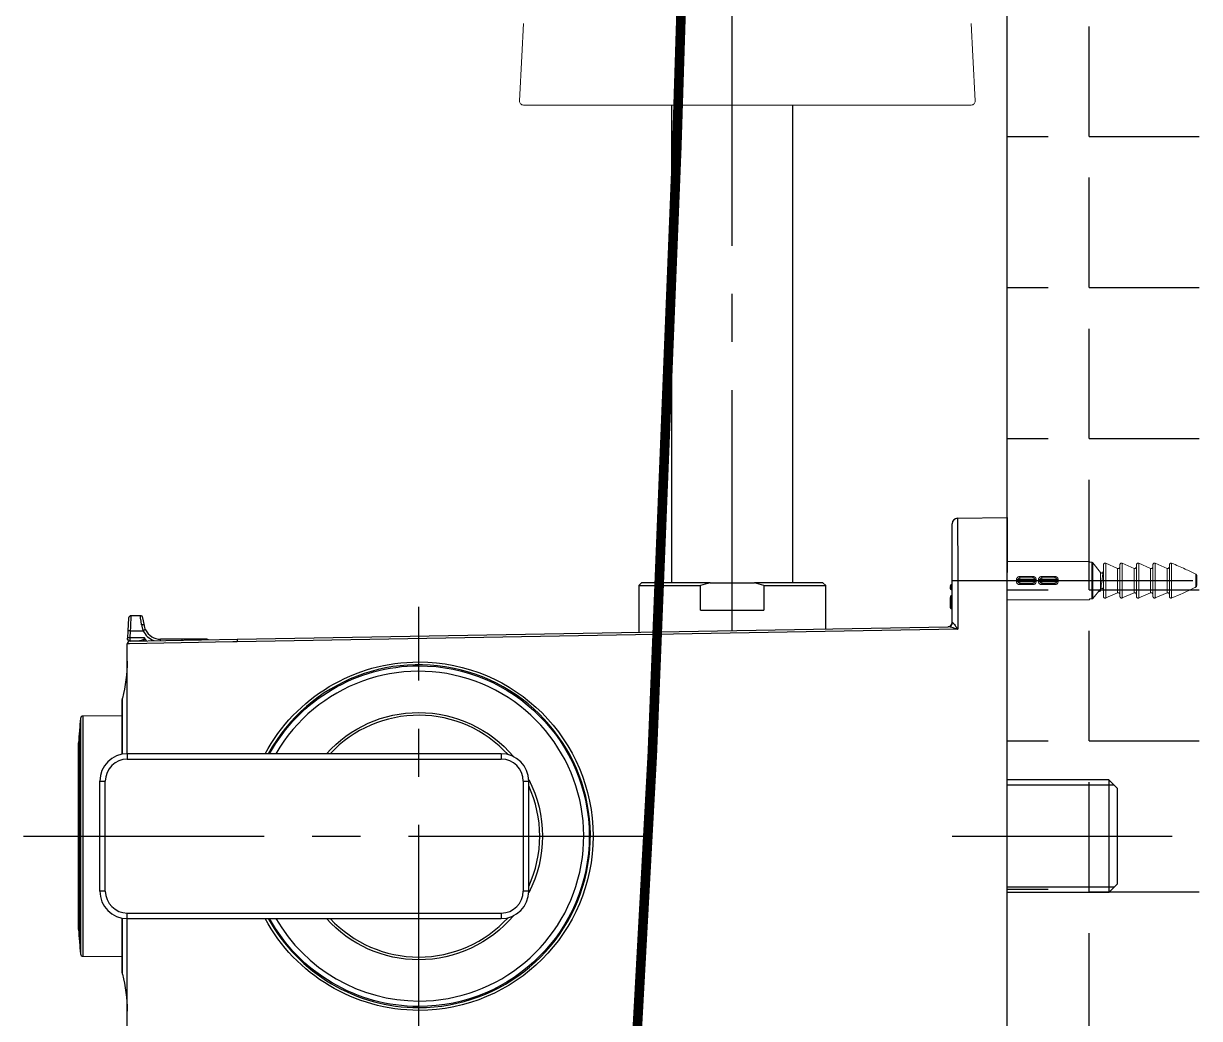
# Model space of a CAD drawing. Extents: x -4069 to -3649, y -4303 to -3709.
# Drawn here: x -3773.98 to -3731.21, y -4128.39 to -4092.18 of the extents above; entities that cross this region are included whole.
import ezdxf

# ---------------------------------------------------------------- set-up
doc = ezdxf.new("R2010")
doc.units = 0
doc.header["$LTSCALE"] = 7
doc.linetypes.add('CENTER', pattern=[2, 1.25, -0.25, 0.25, -0.25])
doc.layers.get('0').update_dxf_attribs({"color": 2, "linetype": 'CONTINUOUS'})
for name, color, linetype in [('00_COMPONENTS', 7, 'CONTINUOUS'), ('6', 7, 'CONTINUOUS'), ('CL', 1, 'CENTER'), ('D', 2, 'CONTINUOUS'), ('HT', 3, 'CONTINUOUS')]:
    doc.layers.add(name, color=color, linetype=linetype)

msp = doc.modelspace()

# ---------------------------------------------------------------- linework, layer by layer
at = {"color": 7, "linetype": 'Continuous', "lineweight": 15}
for p, q in [((-3735.20317, -4111.75203), (-3738.20317, -4111.75203)), ((-3735.20317, -4111.75203), (-3735.20317, -4111.78519)), ((-3735.20317, -4111.78519), (-3735.13011, -4111.78519)), ((-3735.13011, -4113.11887), (-3735.13011, -4111.78519)), ((-3735.08526, -4111.80636), (-3735.08526, -4113.0977)), ((-3735.08526, -4111.80636), (-3734.80801, -4112.15192)), ((-3734.80801, -4112.75214), (-3734.80801, -4112.15192)), ((-3734.7038, -4112.08863), (-3734.72491, -4112.15901)), ((-3734.70317, -4113.02514), (-3734.70317, -4111.87892)), ((-3734.62088, -4111.81982), (-3734.62088, -4113.08423)), ((-3734.62088, -4111.81982), (-3734.18545, -4112.00746)), ((-3734.18545, -4112.8966), (-3734.18545, -4112.00746)), ((-3734.10317, -4113.02514), (-3734.10317, -4111.87892)), ((-3734.02088, -4111.81982), (-3734.02088, -4113.08423)), ((-3734.02088, -4111.81982), (-3733.58545, -4112.00746)), ((-3733.58545, -4112.8966), (-3733.58545, -4112.00746)), ((-3733.50316, -4113.02514), (-3733.50316, -4111.87892)), ((-3733.42088, -4111.81982), (-3733.42088, -4113.08423)), ((-3733.42088, -4111.81982), (-3732.98545, -4112.00746)), ((-3732.98545, -4112.8966), (-3732.98545, -4112.00746)), ((-3732.90317, -4113.02514), (-3732.90317, -4111.87892)), ((-3732.82088, -4111.81982), (-3732.82088, -4113.08423)), ((-3732.82088, -4111.81982), (-3732.38545, -4112.00746)), ((-3732.38545, -4112.8966), (-3732.38545, -4112.00746)), ((-3732.30317, -4113.02514), (-3732.30317, -4111.87892)), ((-3732.22088, -4111.81982), (-3732.22088, -4113.08423)), ((-3737.86317, -4112.48887), (-3737.86317, -4112.41519)), ((-3737.73999, -4112.41203), (-3737.80317, -4112.41203)), ((-3737.80317, -4112.49203), (-3737.80317, -4112.41203)), ((-3737.80317, -4112.49203), (-3737.73999, -4112.49203)), ((-3737.74317, -4112.35203), (-3737.74317, -4112.30466)), ((-3737.74317, -4112.30466), (-3737.27331, -4112.30466)), ((-3737.74317, -4112.5994), (-3737.74317, -4112.55203)), ((-3737.27331, -4112.5994), (-3737.74317, -4112.5994)), ((-3737.73999, -4112.41203), (-3737.73999, -4112.49203)), ((-3737.27331, -4112.35203), (-3737.27331, -4112.30466)), ((-3737.27331, -4112.5994), (-3737.27331, -4112.55203)), ((-3737.06317, -4112.48887), (-3737.06317, -4112.41519)), ((-3736.93999, -4112.41203), (-3737.00317, -4112.41203)), ((-3737.00317, -4112.49203), (-3737.00317, -4112.41203)), ((-3737.00317, -4112.49203), (-3736.93999, -4112.49203)), ((-3736.94317, -4112.35203), (-3736.94317, -4112.30466)), ((-3736.94317, -4112.30466), (-3736.47331, -4112.30466)), ((-3736.94317, -4112.5994), (-3736.94317, -4112.55203)), ((-3736.47331, -4112.5994), (-3736.94317, -4112.5994)), ((-3736.93999, -4112.41203), (-3736.93999, -4112.49203)), ((-3736.47331, -4112.35203), (-3736.47331, -4112.30466)), ((-3736.47331, -4112.5994), (-3736.47331, -4112.55203)), ((-3731.34088, -4112.68432), (-3731.34088, -4112.21974)), ((-3731.30316, -4112.30386), (-3731.30316, -4112.6002)), ((-3734.18545, -4112.8966), (-3734.62088, -4113.08423)), ((-3733.58545, -4112.8966), (-3734.02088, -4113.08423)), ((-3732.98545, -4112.8966), (-3733.42088, -4113.08423)), ((-3732.38545, -4112.8966), (-3732.82088, -4113.08423)), ((-3738.20317, -4113.15203), (-3735.20317, -4113.15203)), ((-3735.13011, -4113.11887), (-3735.20317, -4113.11887)), ((-3735.20317, -4113.11887), (-3735.20317, -4113.15203))]:
    msp.add_line(p, q, dxfattribs=at)
at = {"color": 7, "linetype": 'Continuous', "lineweight": 15, "flags": 128}
for points in [[(-3755.93759, -4094.99596), (-3755.85225, -4093.36749), (-3755.78985, -4092.17678)], [(-3739.51806, -4092.17678), (-3739.45565, -4093.36749), (-3739.37031, -4094.99596)]]:
    msp.add_lwpolyline(points, dxfattribs=at)
at = {"color": 7, "linetype": 'Continuous', "lineweight": 15}
for centre, radius, start, end in [((-3755.79779, -4095.00329), 0.14, 177, 270), ((-3739.51012, -4095.00329), 0.14, 270, 3), ((-3737.84821, -4112.12783), 0.28774, 267.019707, 279.00527), ((-3737.8482, -4112.77612), 0.28763, 80.992465, 92.982558), ((-3737.74317, -4112.41203), 0.06, 90, 180), ((-3737.74317, -4112.49203), 0.06, 180, 270), ((-3738.02618, -4112.39707), 0.28658, 357.008022, 9.042498), ((-3738.02618, -4112.50699), 0.28658, 350.957502, 2.991978), ((-3737.15379, -4111.92828), 0.48691, 263.465816, 270.268299), ((-3737.15379, -4112.97578), 0.48691, 89.731701, 96.534184), ((-3737.04821, -4112.12783), 0.28774, 267.019707, 279.00527), ((-3737.0482, -4112.77612), 0.28763, 80.992465, 92.982558), ((-3736.94317, -4112.41203), 0.06, 90, 180), ((-3736.94317, -4112.49203), 0.06, 180, 270), ((-3737.22618, -4112.39707), 0.28658, 357.008022, 9.042498), ((-3737.22618, -4112.50699), 0.28658, 350.957502, 2.991978), ((-3736.35379, -4111.92828), 0.48691, 263.465816, 270.268299), ((-3736.35379, -4112.97578), 0.48691, 89.731701, 96.534184)]:
    msp.add_arc(centre, radius, start, end, dxfattribs=at)
for points, knots in [([(-3754.23167, -4095.14329), (-3754.37132, -4095.14329), (-3754.65061, -4095.14329), (-3755.01207, -4095.14329), (-3755.31614, -4095.14329), (-3755.55368, -4095.14329), (-3755.71463, -4095.14329), (-3755.78883, -4095.14329), (-3755.79547, -4095.14329), (-3755.79779, -4095.14329)], [0, 0, 0, 0, 0.15304073, 0.30608026, 0.45912594, 0.61217113, 0.76513196, 0.91809376, 1, 1, 1, 1]), ([(-3748.20317, -4095.15432), (-3749.74689, -4095.14329), (-3750.25429, -4095.14329), (-3751.11095, -4095.14329), (-3752.17356, -4095.14329), (-3753.22009, -4095.14329), (-3753.89448, -4095.14329), (-3754.23167, -4095.14329)], [0, 0, 0, 0, 0.0895796, 0.31453628, 0.53949393, 0.76974605, 1, 1, 1, 1]), ([(-3741.07624, -4095.14329), (-3741.39569, -4095.14329), (-3742.03459, -4095.14329), (-3743.03937, -4095.14329), (-3744.07423, -4095.14329), (-3745.17846, -4095.14329), (-3746.09103, -4095.14329), (-3746.64907, -4095.14329), (-3748.20317, -4095.15432)], [0, 0, 0, 0, 0.177924388, 0.355848501, 0.537697413, 0.719545631, 0.922440872, 1, 1, 1, 1]), ([(-3739.51012, -4095.14329), (-3739.51811, -4095.14329), (-3739.5341, -4095.14329), (-3739.65896, -4095.14329), (-3739.85638, -4095.14329), (-3740.12506, -4095.14329), (-3740.45861, -4095.14329), (-3740.78399, -4095.14329), (-3741.00067, -4095.14329), (-3741.07624, -4095.14329)], [0, 0, 0, 0, 0.15303996, 0.30607922, 0.45912409, 0.61216918, 0.76512985, 0.91809107, 1, 1, 1, 1]), ([(-3735.13011, -4111.78519), (-3735.12767, -4111.78528), (-3735.12166, -4111.78551), (-3735.10926, -4111.78842), (-3735.09591, -4111.79522), (-3735.08828, -4111.80321), (-3735.08526, -4111.80636)], [0, 0, 0, 0, 0.14304614, 0.35299539, 0.74478527, 1, 1, 1, 1]), ([(-3734.85356, -4112.8155), (-3734.84944, -4112.82739), (-3734.84105, -4112.85166), (-3734.82935, -4112.85481), (-3734.81657, -4112.83235), (-3734.80349, -4112.78287), (-3734.79157, -4112.71064), (-3734.77876, -4112.62058), (-3734.7657, -4112.51881), (-3734.75379, -4112.41238), (-3734.74095, -4112.3086), (-3734.7279, -4112.21537), (-3734.71624, -4112.13785), (-3734.70792, -4112.10537), (-3734.70383, -4112.08943)], [0, 0, 0, 0, 0.07978299, 0.16279001, 0.24725518, 0.33221943, 0.4152045, 0.49971713, 0.58465544, 0.66762107, 0.75217864, 0.83709015, 0.92004019, 1, 1, 1, 1]), ([(-3734.72491, -4112.15901), (-3734.72887, -4112.16288), (-3734.73699, -4112.17079), (-3734.75336, -4112.17696), (-3734.77056, -4112.17743), (-3734.7867, -4112.17185), (-3734.79923, -4112.16284), (-3734.8054, -4112.15516), (-3734.80801, -4112.15192)], [0, 0, 0, 0, 0.17052118, 0.34925762, 0.52862018, 0.69466977, 0.87103149, 1, 1, 1, 1]), ([(-3734.70317, -4112.1042), (-3734.70317, -4112.10472), (-3734.70321, -4112.11361), (-3734.7055, -4112.12229), (-3734.70766, -4112.13046)], [0, 0, 0, 0, 0.05879617, 1, 1, 1, 1]), ([(-3734.70317, -4111.87892), (-3734.70248, -4111.87157), (-3734.70108, -4111.85664), (-3734.68988, -4111.83684), (-3734.67337, -4111.82239), (-3734.65625, -4111.81604), (-3734.63915, -4111.81473), (-3734.62812, -4111.81687), (-3734.62151, -4111.81957), (-3734.62088, -4111.81982)], [0, 0, 0, 0, 0.18349527, 0.373204, 0.55424563, 0.72488619, 0.82071887, 0.98301606, 1, 1, 1, 1]), ([(-3734.10317, -4111.9464), (-3734.10336, -4111.95033), (-3734.10396, -4111.96215), (-3734.11076, -4111.9811), (-3734.12546, -4111.99937), (-3734.14473, -4112.01041), (-3734.16488, -4112.01332), (-3734.17836, -4112.01049), (-3734.18471, -4112.00778), (-3734.18545, -4112.00746)], [0, 0, 0, 0, 0.097265191, 0.292650099, 0.486365762, 0.666657211, 0.828891768, 0.980054882, 1, 1, 1, 1]), ([(-3734.10317, -4111.87892), (-3734.10248, -4111.87157), (-3734.10108, -4111.85664), (-3734.08988, -4111.83684), (-3734.07337, -4111.82239), (-3734.05625, -4111.81604), (-3734.03915, -4111.81473), (-3734.02812, -4111.81687), (-3734.02151, -4111.81957), (-3734.02088, -4111.81982)], [0, 0, 0, 0, 0.18349537, 0.3732042, 0.55424593, 0.72489827, 0.82073101, 0.98301605, 1, 1, 1, 1]), ([(-3733.50316, -4111.9464), (-3733.50336, -4111.95033), (-3733.50396, -4111.96215), (-3733.51076, -4111.9811), (-3733.52546, -4111.99937), (-3733.54473, -4112.01041), (-3733.56488, -4112.01332), (-3733.57836, -4112.01049), (-3733.58471, -4112.00778), (-3733.58545, -4112.00746)], [0, 0, 0, 0, 0.09726612, 0.29265082, 0.48636629, 0.66665755, 0.82889194, 0.9800549, 1, 1, 1, 1]), ([(-3733.50316, -4111.87892), (-3733.50248, -4111.87157), (-3733.50108, -4111.85664), (-3733.48988, -4111.83684), (-3733.47337, -4111.82239), (-3733.45625, -4111.81604), (-3733.43915, -4111.81473), (-3733.42812, -4111.81687), (-3733.42151, -4111.81957), (-3733.42088, -4111.81982)], [0, 0, 0, 0, 0.18349647, 0.37320044, 0.55424325, 0.72489662, 0.82072993, 0.98301595, 1, 1, 1, 1]), ([(-3732.90317, -4111.9464), (-3732.90336, -4111.95033), (-3732.90396, -4111.96215), (-3732.91076, -4111.9811), (-3732.92546, -4111.99937), (-3732.94473, -4112.01041), (-3732.96488, -4112.01332), (-3732.97836, -4112.01049), (-3732.98471, -4112.00778), (-3732.98545, -4112.00746)], [0, 0, 0, 0, 0.09726465, 0.29265254, 0.48636713, 0.66664688, 0.82889271, 0.98005499, 1, 1, 1, 1]), ([(-3732.90317, -4111.87892), (-3732.90248, -4111.87157), (-3732.90108, -4111.85664), (-3732.88988, -4111.83684), (-3732.87337, -4111.82239), (-3732.85625, -4111.81604), (-3732.83915, -4111.81473), (-3732.82812, -4111.81687), (-3732.82151, -4111.81957), (-3732.82088, -4111.81982)], [0, 0, 0, 0, 0.18349677, 0.37320103, 0.55425357, 0.72489552, 0.82072898, 0.98302749, 1, 1, 1, 1]), ([(-3732.30317, -4111.9464), (-3732.30336, -4111.95033), (-3732.30396, -4111.96215), (-3732.31076, -4111.9811), (-3732.32546, -4111.99937), (-3732.34473, -4112.01041), (-3732.36488, -4112.01332), (-3732.37836, -4112.01049), (-3732.38471, -4112.00778), (-3732.38545, -4112.00746)], [0, 0, 0, 0, 0.09726576, 0.29265586, 0.48637265, 0.66665444, 0.82890212, 0.98006611, 1, 1, 1, 1]), ([(-3732.30317, -4111.87892), (-3732.30248, -4111.87157), (-3732.30108, -4111.85664), (-3732.28988, -4111.83684), (-3732.27337, -4111.82239), (-3732.25625, -4111.81604), (-3732.23915, -4111.81473), (-3732.22812, -4111.81687), (-3732.22151, -4111.81957), (-3732.22088, -4111.81982)], [0, 0, 0, 0, 0.18349677, 0.37320103, 0.55425357, 0.72489552, 0.82072898, 0.98302749, 1, 1, 1, 1]), ([(-3732.22088, -4111.81982), (-3732.05706, -4111.88852), (-3731.75977, -4112.01317), (-3731.47067, -4112.15574), (-3731.34088, -4112.21974)], [0, 0, 0, 0, 0.55106961, 1, 1, 1, 1]), ([(-3737.86317, -4112.41519), (-3737.86252, -4112.40662), (-3737.86092, -4112.38535), (-3737.84565, -4112.35387), (-3737.81825, -4112.32648), (-3737.78277, -4112.30817), (-3737.75644, -4112.30584), (-3737.74317, -4112.30466)], [0, 0, 0, 0, 0.14194995, 0.35246461, 0.56535751, 0.78088964, 1, 1, 1, 1]), ([(-3737.74317, -4112.5994), (-3737.75195, -4112.59887), (-3737.77418, -4112.59753), (-3737.8078, -4112.58443), (-3737.83826, -4112.55951), (-3737.85911, -4112.52642), (-3737.86182, -4112.50132), (-3737.86317, -4112.48887)], [0, 0, 0, 0, 0.14541769, 0.36800585, 0.58508742, 0.79433641, 1, 1, 1, 1]), ([(-3737.74317, -4112.35203), (-3737.66031, -4112.35203), (-3737.52364, -4112.35203), (-3737.37265, -4112.35203), (-3737.29891, -4112.35203), (-3737.27937, -4112.35203), (-3737.27331, -4112.35203)], [0, 0, 0, 0, 0.47206783, 0.77873405, 0.93139812, 1, 1, 1, 1]), ([(-3737.27331, -4112.55203), (-3737.27958, -4112.55203), (-3737.29887, -4112.55203), (-3737.34955, -4112.55203), (-3737.49172, -4112.55203), (-3737.63042, -4112.55203), (-3737.74317, -4112.55203)], [0, 0, 0, 0, 0.07086029, 0.21795913, 0.3642999, 1, 1, 1, 1]), ([(-3737.2092, -4112.41203), (-3737.21049, -4112.41203), (-3737.21823, -4112.41203), (-3737.24954, -4112.41203), (-3737.33714, -4112.41203), (-3737.47225, -4112.41203), (-3737.6168, -4112.41203), (-3737.70468, -4112.41203), (-3737.73999, -4112.41203)], [0, 0, 0, 0, 0.02084913, 0.12554386, 0.28411293, 0.57305702, 0.82841728, 1, 1, 1, 1]), ([(-3737.73999, -4112.49203), (-3737.61979, -4112.49203), (-3737.47034, -4112.49203), (-3737.31269, -4112.49203), (-3737.25196, -4112.49203), (-3737.21988, -4112.49203), (-3737.21155, -4112.49203), (-3737.2092, -4112.49203)], [0, 0, 0, 0, 0.57810645, 0.71874795, 0.87164151, 0.9639009, 1, 1, 1, 1]), ([(-3737.27331, -4112.30466), (-3737.27228, -4112.30467), (-3737.25788, -4112.30476), (-3737.23018, -4112.309), (-3737.19637, -4112.32578), (-3737.17037, -4112.35121), (-3737.15403, -4112.38157), (-3737.1523, -4112.40463), (-3737.15151, -4112.41519)], [0, 0, 0, 0, 0.016890574, 0.235373053, 0.450770238, 0.624184172, 0.828070742, 1, 1, 1, 1]), ([(-3737.2092, -4112.41203), (-3737.20956, -4112.40632), (-3737.21033, -4112.39393), (-3737.21843, -4112.37745), (-3737.23167, -4112.36354), (-3737.25057, -4112.35355), (-3737.26532, -4112.35257), (-3737.27331, -4112.35203)], [0, 0, 0, 0, 0.17301198, 0.37511771, 0.54360697, 0.75260487, 1, 1, 1, 1]), ([(-3737.15151, -4112.48887), (-3737.15151, -4112.48994), (-3737.15143, -4112.50321), (-3737.15661, -4112.52902), (-3737.17196, -4112.55369), (-3737.19306, -4112.57491), (-3737.22373, -4112.59455), (-3737.25546, -4112.59765), (-3737.27331, -4112.5994)], [0, 0, 0, 0, 0.01745451, 0.21750258, 0.42128602, 0.48533802, 0.71059457, 1, 1, 1, 1]), ([(-3737.27331, -4112.55203), (-3737.27245, -4112.55202), (-3737.26518, -4112.55197), (-3737.25529, -4112.55064), (-3737.24003, -4112.54524), (-3737.23001, -4112.53872), (-3737.21931, -4112.52713), (-3737.21095, -4112.51312), (-3737.2098, -4112.49925), (-3737.2092, -4112.49203)], [0, 0, 0, 0, 0.02743173, 0.23112963, 0.30170354, 0.51915337, 0.5813252, 0.78200856, 1, 1, 1, 1]), ([(-3737.2092, -4112.49203), (-3737.20926, -4112.48578), (-3737.20953, -4112.45913), (-3737.20934, -4112.43245), (-3737.2092, -4112.41203)], [0, 0, 0, 0, 0.23430502, 1, 1, 1, 1]), ([(-3737.15151, -4112.41519), (-3737.15171, -4112.434), (-3737.15195, -4112.45858), (-3737.1516, -4112.48312), (-3737.15151, -4112.48887)], [0, 0, 0, 0, 0.765613144, 1, 1, 1, 1]), ([(-3737.06317, -4112.41519), (-3737.06252, -4112.40662), (-3737.06092, -4112.38535), (-3737.04565, -4112.35387), (-3737.01825, -4112.32648), (-3736.98277, -4112.30817), (-3736.95644, -4112.30584), (-3736.94317, -4112.30466)], [0, 0, 0, 0, 0.14194962, 0.35246036, 0.56535852, 0.78089015, 1, 1, 1, 1]), ([(-3736.94317, -4112.5994), (-3736.95195, -4112.59887), (-3736.97418, -4112.59753), (-3737.0078, -4112.58443), (-3737.03826, -4112.55951), (-3737.05911, -4112.52642), (-3737.06182, -4112.50132), (-3737.06317, -4112.48887)], [0, 0, 0, 0, 0.14541769, 0.36800585, 0.58508742, 0.79433641, 1, 1, 1, 1]), ([(-3736.94317, -4112.35203), (-3736.86031, -4112.35203), (-3736.72364, -4112.35203), (-3736.57265, -4112.35203), (-3736.49891, -4112.35203), (-3736.47937, -4112.35203), (-3736.47331, -4112.35203)], [0, 0, 0, 0, 0.47206783, 0.77873405, 0.93139812, 1, 1, 1, 1]), ([(-3736.47331, -4112.55203), (-3736.47958, -4112.55203), (-3736.49887, -4112.55203), (-3736.54955, -4112.55203), (-3736.69172, -4112.55203), (-3736.83042, -4112.55203), (-3736.94317, -4112.55203)], [0, 0, 0, 0, 0.07086029, 0.21795913, 0.3642999, 1, 1, 1, 1]), ([(-3736.4092, -4112.41203), (-3736.41049, -4112.41203), (-3736.41823, -4112.41203), (-3736.44954, -4112.41203), (-3736.53714, -4112.41203), (-3736.67225, -4112.41203), (-3736.8168, -4112.41203), (-3736.90468, -4112.41203), (-3736.93999, -4112.41203)], [0, 0, 0, 0, 0.02084989, 0.12554347, 0.28411261, 0.57305683, 0.8284172, 1, 1, 1, 1]), ([(-3736.93999, -4112.49203), (-3736.81979, -4112.49203), (-3736.67034, -4112.49203), (-3736.51269, -4112.49203), (-3736.45196, -4112.49203), (-3736.41988, -4112.49203), (-3736.41155, -4112.49203), (-3736.4092, -4112.49203)], [0, 0, 0, 0, 0.57810671, 0.71874827, 0.8716419, 0.96390007, 1, 1, 1, 1]), ([(-3736.47331, -4112.30466), (-3736.47228, -4112.30467), (-3736.45788, -4112.30476), (-3736.43018, -4112.309), (-3736.39637, -4112.32578), (-3736.37037, -4112.35121), (-3736.35403, -4112.38157), (-3736.3523, -4112.40463), (-3736.35151, -4112.41519)], [0, 0, 0, 0, 0.01689061, 0.23537354, 0.45077118, 0.62417971, 0.82807038, 1, 1, 1, 1]), ([(-3736.4092, -4112.41203), (-3736.40956, -4112.40632), (-3736.41033, -4112.39393), (-3736.41843, -4112.37745), (-3736.43167, -4112.36354), (-3736.45057, -4112.35355), (-3736.46532, -4112.35257), (-3736.47331, -4112.35203)], [0, 0, 0, 0, 0.17301267, 0.3751256, 0.54360516, 0.75260389, 1, 1, 1, 1]), ([(-3736.35151, -4112.48887), (-3736.35151, -4112.48994), (-3736.35143, -4112.50321), (-3736.35661, -4112.52902), (-3736.37196, -4112.55369), (-3736.39306, -4112.57491), (-3736.42373, -4112.59455), (-3736.45546, -4112.59765), (-3736.47331, -4112.5994)], [0, 0, 0, 0, 0.01745451, 0.21750258, 0.42128602, 0.48533802, 0.71059457, 1, 1, 1, 1]), ([(-3736.47331, -4112.55203), (-3736.47245, -4112.55202), (-3736.46518, -4112.55197), (-3736.45529, -4112.55064), (-3736.44003, -4112.54524), (-3736.43001, -4112.53872), (-3736.41931, -4112.52713), (-3736.41095, -4112.51312), (-3736.4098, -4112.49925), (-3736.4092, -4112.49203)], [0, 0, 0, 0, 0.0274318, 0.2311157, 0.30170394, 0.51914182, 0.58132402, 0.78200794, 1, 1, 1, 1]), ([(-3736.4092, -4112.49203), (-3736.40926, -4112.48578), (-3736.40953, -4112.45913), (-3736.40934, -4112.43245), (-3736.4092, -4112.41203)], [0, 0, 0, 0, 0.23430502, 1, 1, 1, 1]), ([(-3736.35151, -4112.41519), (-3736.35171, -4112.434), (-3736.35195, -4112.45858), (-3736.3516, -4112.48312), (-3736.35151, -4112.48887)], [0, 0, 0, 0, 0.765613144, 1, 1, 1, 1]), ([(-3731.34088, -4112.21974), (-3731.34017, -4112.22014), (-3731.33471, -4112.22321), (-3731.32856, -4112.22846), (-3731.31736, -4112.24164), (-3731.30553, -4112.26553), (-3731.30403, -4112.28982), (-3731.30316, -4112.30386)], [0, 0, 0, 0, 0.025598716, 0.195092284, 0.247250687, 0.564915018, 1, 1, 1, 1]), ([(-3731.30316, -4112.6002), (-3731.30332, -4112.60588), (-3731.30379, -4112.62267), (-3731.30923, -4112.64668), (-3731.32142, -4112.66857), (-3731.33262, -4112.67951), (-3731.33948, -4112.6835), (-3731.34088, -4112.68432)], [0, 0, 0, 0, 0.17697931, 0.52278782, 0.75328008, 0.94933659, 1, 1, 1, 1]), ([(-3734.80801, -4112.75214), (-3734.82796, -4112.77891), (-3734.91624, -4112.89735), (-3735.01152, -4113.01029), (-3735.08526, -4113.0977)], [0, 0, 0, 0, 0.22602374, 1, 1, 1, 1]), ([(-3734.81467, -4112.82237), (-3734.80624, -4112.7936), (-3734.79762, -4112.76421), (-3734.78847, -4112.73533), (-3734.78828, -4112.73471)], [0, 0, 0, 0, 0.978661715, 1, 1, 1, 1]), ([(-3734.78828, -4112.73471), (-3734.7846, -4112.7326), (-3734.77569, -4112.72748), (-3734.75954, -4112.72625), (-3734.74447, -4112.73014), (-3734.72955, -4112.73883), (-3734.71609, -4112.75333), (-3734.70535, -4112.77519), (-3734.70391, -4112.79139), (-3734.70317, -4112.79986)], [0, 0, 0, 0, 0.09675061, 0.23471714, 0.35870677, 0.4505052, 0.62861936, 0.80578385, 1, 1, 1, 1]), ([(-3734.62088, -4113.08423), (-3734.62673, -4113.08609), (-3734.63876, -4113.08991), (-3734.65809, -4113.08785), (-3734.67597, -4113.07977), (-3734.6906, -4113.06599), (-3734.70052, -4113.04764), (-3734.70311, -4113.03315), (-3734.70316, -4113.02555), (-3734.70317, -4113.02514)], [0, 0, 0, 0, 0.1526065, 0.31416746, 0.47433991, 0.63804783, 0.80917997, 0.98973862, 1, 1, 1, 1]), ([(-3734.18545, -4112.8966), (-3734.18373, -4112.8959), (-3734.17596, -4112.89273), (-3734.16119, -4112.89075), (-3734.14584, -4112.89409), (-3734.13149, -4112.90107), (-3734.11836, -4112.91221), (-3734.10717, -4112.931), (-3734.10339, -4112.94701), (-3734.1032, -4112.95609), (-3734.10317, -4112.95766)], [0, 0, 0, 0, 0.04582706, 0.20776153, 0.3587598, 0.42751656, 0.60157664, 0.77517064, 0.96111815, 1, 1, 1, 1]), ([(-3734.02088, -4113.08423), (-3734.02673, -4113.08609), (-3734.03876, -4113.08991), (-3734.05809, -4113.08785), (-3734.07597, -4113.07977), (-3734.0906, -4113.06599), (-3734.10052, -4113.04764), (-3734.10311, -4113.03315), (-3734.10316, -4113.02555), (-3734.10317, -4113.02514)], [0, 0, 0, 0, 0.15259482, 0.31416866, 0.47434156, 0.63804084, 0.80917943, 0.98973859, 1, 1, 1, 1]), ([(-3733.58545, -4112.8966), (-3733.58373, -4112.8959), (-3733.57596, -4112.89273), (-3733.56119, -4112.89075), (-3733.54584, -4112.89409), (-3733.53149, -4112.90107), (-3733.51836, -4112.91221), (-3733.50717, -4112.931), (-3733.50339, -4112.94701), (-3733.5032, -4112.95609), (-3733.50316, -4112.95766)], [0, 0, 0, 0, 0.045827034, 0.207773579, 0.35875975, 0.427516478, 0.601576452, 0.775170354, 0.961117757, 1, 1, 1, 1]), ([(-3733.42088, -4113.08423), (-3733.42673, -4113.08609), (-3733.43876, -4113.08991), (-3733.45809, -4113.08785), (-3733.47597, -4113.07977), (-3733.4906, -4113.06599), (-3733.50051, -4113.04764), (-3733.50312, -4113.03315), (-3733.50316, -4113.02555), (-3733.50316, -4113.02514)], [0, 0, 0, 0, 0.15259518, 0.3141694, 0.47433133, 0.6380401, 0.80917909, 0.98973868, 1, 1, 1, 1]), ([(-3732.98545, -4112.8966), (-3732.98373, -4112.8959), (-3732.97596, -4112.89273), (-3732.96119, -4112.89075), (-3732.94584, -4112.89409), (-3732.93149, -4112.90107), (-3732.91836, -4112.91221), (-3732.90717, -4112.931), (-3732.90339, -4112.94701), (-3732.9032, -4112.95609), (-3732.90317, -4112.95766)], [0, 0, 0, 0, 0.045827034, 0.207773579, 0.35875975, 0.427516478, 0.601576452, 0.775170354, 0.961117757, 1, 1, 1, 1]), ([(-3732.82088, -4113.08423), (-3732.82673, -4113.08609), (-3732.83876, -4113.08991), (-3732.85809, -4113.08785), (-3732.87597, -4113.07977), (-3732.8906, -4113.06599), (-3732.90051, -4113.04764), (-3732.90312, -4113.03315), (-3732.90316, -4113.02555), (-3732.90317, -4113.02514)], [0, 0, 0, 0, 0.15259518, 0.3141694, 0.47433133, 0.6380401, 0.80917909, 0.98973868, 1, 1, 1, 1]), ([(-3732.38545, -4112.8966), (-3732.38373, -4112.8959), (-3732.37596, -4112.89273), (-3732.36119, -4112.89075), (-3732.34584, -4112.89409), (-3732.33149, -4112.90107), (-3732.31836, -4112.91221), (-3732.30717, -4112.931), (-3732.30339, -4112.94701), (-3732.3032, -4112.95609), (-3732.30317, -4112.95766)], [0, 0, 0, 0, 0.04581568, 0.20776263, 0.35874917, 0.42750607, 0.60157588, 0.77517021, 0.96111807, 1, 1, 1, 1]), ([(-3732.22088, -4113.08423), (-3732.22673, -4113.08609), (-3732.23876, -4113.08991), (-3732.25809, -4113.08785), (-3732.27597, -4113.07977), (-3732.2906, -4113.06599), (-3732.30051, -4113.04764), (-3732.30312, -4113.03315), (-3732.30316, -4113.02555), (-3732.30317, -4113.02514)], [0, 0, 0, 0, 0.15259575, 0.31417058, 0.47433311, 0.63804249, 0.80917617, 0.98973864, 1, 1, 1, 1]), ([(-3731.34088, -4112.68432), (-3731.36087, -4112.69491), (-3731.6456, -4112.84586), (-3731.9437, -4112.96938), (-3732.22088, -4113.08423)], [0, 0, 0, 0, 0.07019237, 1, 1, 1, 1]), ([(-3735.08526, -4113.0977), (-3735.08779, -4113.10038), (-3735.09509, -4113.10811), (-3735.11039, -4113.1169), (-3735.12373, -4113.11823), (-3735.13011, -4113.11887)], [0, 0, 0, 0, 0.21653376, 0.6256538, 1, 1, 1, 1])]:
    msp.add_open_spline(points, degree=3, knots=knots, dxfattribs=at)
at = {"layer": '00_COMPONENTS', "color": 7, "linetype": 'Continuous'}
for p, q in [((-3734.50317, -4119.70204), (-3738.20317, -4119.70204)), ((-3734.50317, -4119.70204), (-3738.20317, -4119.70204)), ((-3734.20317, -4120.00204), (-3734.50317, -4119.70204)), ((-3734.20317, -4120.00204), (-3734.50317, -4119.70204)), ((-3734.20317, -4120.00204), (-3734.20317, -4123.50204)), ((-3734.20317, -4120.00204), (-3734.20317, -4123.50204)), ((-3734.20317, -4123.50204), (-3734.50317, -4123.80204)), ((-3734.20317, -4123.50204), (-3734.50317, -4123.80204)), ((-3734.50317, -4123.80204), (-3738.20317, -4123.80204)), ((-3734.50317, -4123.80204), (-3738.20317, -4123.80204))]:
    msp.add_line(p, q, dxfattribs=at)
at = {"layer": '6', "color": 7, "linetype": 'Continuous'}
for p, q in [((-3750.40317, -4112.52965), (-3750.40317, -4095.14329)), ((-3746.00317, -4112.52965), (-3746.00317, -4095.14329)), ((-3740.20317, -4112.18376), (-3740.20317, -4110.38349)), ((-3740.00666, -4110.18352), (-3738.20317, -4110.15204)), ((-3738.20317, -4110.15204), (-3738.20317, -4112.15234)), ((-3740.20317, -4113.97115), (-3740.20317, -4112.18376)), ((-3738.20317, -4128.65204), (-3738.20317, -4112.15234)), ((-3751.50317, -4112.53204), (-3751.60317, -4112.63204)), ((-3751.60317, -4112.63204), (-3749.35208, -4112.63204)), ((-3751.60317, -4112.63204), (-3751.60317, -4114.32741)), ((-3749.00939, -4112.53204), (-3751.50317, -4112.53204)), ((-3749.35208, -4113.53204), (-3749.35208, -4112.63204)), ((-3749.00939, -4112.53204), (-3747.39694, -4112.53204)), ((-3744.90317, -4112.53204), (-3747.39694, -4112.53204)), ((-3747.05425, -4112.63204), (-3744.80317, -4112.63204)), ((-3747.05425, -4112.63204), (-3747.05425, -4113.53204)), ((-3744.80317, -4112.63204), (-3744.90317, -4112.53204)), ((-3744.80317, -4114.20873), (-3744.80317, -4112.63204)), ((-3740.26317, -4112.62864), (-3740.26317, -4112.66864)), ((-3740.22317, -4112.58864), (-3740.20317, -4112.58864)), ((-3740.26317, -4112.70864), (-3740.26317, -4112.66864)), ((-3740.26317, -4112.74864), (-3740.26317, -4112.70864)), ((-3740.26317, -4113.02864), (-3740.26317, -4113.06653)), ((-3740.20317, -4112.78864), (-3740.22317, -4112.78864)), ((-3740.22317, -4112.98864), (-3740.20317, -4112.98864)), ((-3740.26317, -4113.43944), (-3740.26317, -4113.06653)), ((-3740.26317, -4113.43944), (-3740.26317, -4113.44155)), ((-3740.22317, -4113.48155), (-3740.20317, -4113.48155)), ((-3770.16002, -4113.82315), (-3770.18394, -4114.27957)), ((-3769.73165, -4113.72838), (-3770.06016, -4113.72838)), ((-3769.58388, -4114.09056), (-3769.63317, -4113.81102)), ((-3749.35208, -4113.53204), (-3747.05425, -4113.53204)), ((-3770.18394, -4114.27957), (-3770.19765, -4114.54114)), ((-3766.20491, -4114.58225), (-3740.34621, -4114.13088)), ((-3770.20317, -4118.75205), (-3770.20317, -4114.75031)), ((-3766.36011, -4114.6849), (-3770.12813, -4114.74903)), ((-3770.10491, -4114.65032), (-3766.20491, -4114.58225)), ((-3770.09779, -4114.64637), (-3769.76526, -4114.64637)), ((-3768.20294, -4114.58637), (-3768.99299, -4114.58637)), ((-3770.38434, -4118.76859), (-3770.38434, -4116.77659)), ((-3770.38434, -4116.77659), (-3770.38434, -4116.77659)), ((-3770.38429, -4117.3702), (-3771.80858, -4117.38263)), ((-3770.38429, -4117.3702), (-3771.80858, -4117.38263)), ((-3771.94275, -4117.89204), (-3771.94275, -4125.61204)), ((-3771.97787, -4125.15204), (-3771.97787, -4118.35204)), ((-3771.97787, -4125.15204), (-3771.97787, -4118.35204)), ((-3756.60317, -4118.75204), (-3770.20317, -4118.75204)), ((-3771.20317, -4123.75204), (-3771.20317, -4119.75204)), ((-3755.60317, -4123.75204), (-3755.60317, -4119.75204)), ((-3770.38434, -4126.72748), (-3770.38434, -4124.73588)), ((-3770.20317, -4128.65204), (-3770.20317, -4124.75195)), ((-3770.20317, -4124.75204), (-3756.60317, -4124.75204)), ((-3771.80858, -4126.12144), (-3770.38429, -4126.13387)), ((-3771.80858, -4126.12144), (-3770.38429, -4126.13387))]:
    msp.add_line(p, q, dxfattribs=at)
at = {"layer": '6', "color": 3, "linetype": 'Continuous'}
for p, q in [((-3740.00666, -4110.18352), (-3740.00317, -4112.18376)), ((-3740.00317, -4112.18376), (-3740.00317, -4114.22491)), ((-3740.22317, -4112.58864), (-3740.22317, -4112.66864)), ((-3740.26317, -4112.66864), (-3740.22317, -4112.66864)), ((-3740.26317, -4112.70864), (-3740.22317, -4112.70864)), ((-3740.20317, -4112.66864), (-3740.22317, -4112.66864)), ((-3740.22317, -4112.66864), (-3740.22317, -4112.70864)), ((-3740.22317, -4112.70864), (-3740.20317, -4112.70864)), ((-3740.22317, -4112.70864), (-3740.22317, -4112.78864)), ((-3740.22317, -4112.98864), (-3740.22317, -4113.1023)), ((-3740.20317, -4113.1023), (-3740.22317, -4113.1023)), ((-3740.22317, -4113.1023), (-3740.22317, -4113.47522)), ((-3740.22317, -4113.47522), (-3740.22317, -4113.48155)), ((-3740.22317, -4113.47522), (-3740.20317, -4113.47522)), ((-3770.0977, -4114.53766), (-3770.08399, -4114.27609)), ((-3770.08399, -4114.27609), (-3769.6261, -4114.27609)), ((-3740.00317, -4114.22491), (-3766.20317, -4114.68223)), ((-3740.20317, -4113.97115), (-3740.19529, -4113.9709)), ((-3770.12813, -4114.74903), (-3770.20317, -4114.75031)), ((-3769.58315, -4114.53766), (-3770.0977, -4114.53766)), ((-3766.20317, -4114.68223), (-3766.36011, -4114.6849)), ((-3766.20491, -4114.58225), (-3766.20317, -4114.68223)), ((-3770.20403, -4118.75205), (-3770.20403, -4115.39034)), ((-3770.37849, -4118.7675), (-3770.37849, -4116.7286)), ((-3771.90731, -4117.4737), (-3771.90731, -4126.03037)), ((-3771.90731, -4117.4737), (-3771.90731, -4126.03037)), ((-3771.80858, -4126.12144), (-3771.80858, -4117.38263)), ((-3771.80858, -4126.12144), (-3771.80858, -4117.38263)), ((-3771.95368, -4118.02737), (-3771.95368, -4125.4767)), ((-3771.94255, -4117.8872), (-3771.94255, -4125.61687)), ((-3770.20317, -4118.75204), (-3770.20317, -4118.95204)), ((-3770.20317, -4118.95204), (-3756.60317, -4118.95204)), ((-3756.60317, -4118.75204), (-3756.60317, -4118.95204)), ((-3771.20317, -4119.75204), (-3771.00317, -4119.75204)), ((-3771.00317, -4123.75204), (-3771.00317, -4119.75204)), ((-3755.80317, -4119.75204), (-3755.60317, -4119.75204)), ((-3755.80317, -4119.75204), (-3755.80317, -4123.75204)), ((-3771.00317, -4123.75204), (-3771.20317, -4123.75204)), ((-3755.60317, -4123.75204), (-3755.80317, -4123.75204)), ((-3770.20317, -4124.55204), (-3756.60317, -4124.55204)), ((-3770.20317, -4124.75204), (-3770.20317, -4124.55204)), ((-3756.60317, -4124.55204), (-3756.60317, -4124.75204)), ((-3770.37849, -4126.77547), (-3770.37849, -4124.73617)), ((-3770.20403, -4128.11373), (-3770.20403, -4124.75257))]:
    msp.add_line(p, q, dxfattribs=at)
at = {"layer": '6', "color": 7, "linetype": 'Continuous'}
for centre, radius, start, end in [((-3740.00317, -4110.38349), 0.2, 91, 180), ((-3740.22317, -4113.02864), 0.04, 90, 180), ((-3740.22317, -4113.44155), 0.04, 180, 270), ((-3770.06016, -4113.82838), 0.1, 90, 177), ((-3769.73165, -4113.82838), 0.1, 10, 90), ((-3768.99299, -4113.98637), 0.6, 205.235186, 270), ((-3740.36317, -4113.97115), 0.16, 271, 0), ((-3770.10317, -4114.75031), 0.1, 91, 180), ((-3770.10404, -4115.39204), 0.1, 172.41654, 179.029734), ((-3759.60317, -4121.75204), 6.24, 270, 151.261875), ((-3759.60317, -4121.75204), 6, 270, 149.996251), ((-3724.15375, -4121.75204), 47.94483, 174.880426, 175.933465), ((-3724.15375, -4121.75204), 47.94483, 174.880426, 175.376366), ((-3771.80771, -4117.48262), 0.1, 90.5, 174.880426), ((-3771.80771, -4117.48262), 0.1, 90.5, 174.880426), ((-3759.60317, -4121.75204), 4.4, 42.440626, 137.013751), ((-3724.15375, -4121.75204), 47.94483, 175.544408, 175.933465), ((-3770.20317, -4119.75204), 1, 90, 180), ((-3756.60317, -4119.75204), 1, 0, 90), ((-3759.60317, -4121.75204), 4.4, 335.385, 24.620626), ((-3770.20317, -4123.75204), 1, 180, 270), ((-3756.60317, -4123.75204), 1, 270, 0), ((-3759.60317, -4121.75204), 6.24, 208.732499, 270), ((-3759.60317, -4121.75204), 6, 209.998126, 270), ((-3759.60317, -4121.75204), 4.4, 222.980625, 270), ((-3759.60317, -4121.75204), 4.4, 270, 317.565), ((-3724.15375, -4121.75204), 47.94483, 184.066535, 185.119574), ((-3724.15375, -4121.75204), 47.94483, 184.066535, 184.455592), ((-3724.15375, -4121.75204), 47.94483, 184.623634, 185.119574), ((-3771.80771, -4126.02145), 0.1, 185.119574, 269.5), ((-3771.80771, -4126.02145), 0.1, 185.119574, 269.5), ((-3770.10404, -4128.11204), 0.1, 180.970266, 187.58346)]:
    msp.add_arc(centre, radius, start, end, dxfattribs=at)
at = {"layer": '6', "color": 7, "linetype": 'Continuous', "extrusion": (0, 0, -1)}
for centre, radius, start, end in [((3740.22317, -4112.62864), 0.04, 0, 90), ((3740.22317, -4112.74864), 0.04, 270, 0), ((3770.09779, -4114.54637), 0.1, 270, 3), ((3767.30289, -4114.68637, -0.00011), 0.1, 90, 120.086931), ((3776.20317, -4115.28874), 6, 180.970266, 193.885118), ((3759.60317, -4121.75204), 6.2, 28.935, 90), ((3759.60317, -4121.75204), 6.2, 90, 270), ((3759.60317, -4121.75204), 6.2, 270, 331.059375), ((3776.20317, -4128.21533), 6, 166.114882, 179.029734)]:
    msp.add_arc(centre, radius, start, end, dxfattribs=at)
at = {"layer": '6', "color": 3, "linetype": 'Continuous'}
for centre, radius, start, end in [((-3768.9929, -4113.97766), 0.7, 205.235186, 249.91987), ((-3770.20317, -4119.75204), 0.8, 90, 180), ((-3756.60317, -4119.75204), 0.8, 0, 90), ((-3770.20317, -4123.75204), 0.8, 180, 270), ((-3756.60317, -4123.75204), 0.8, 270, 0)]:
    msp.add_arc(centre, radius, start, end, dxfattribs=at)
at = {"layer": '6', "color": 3, "linetype": 'Continuous', "extrusion": (0, 0, -1)}
for radius, start, end in [(6.34, 28.2375, 90), (6.34, 90, 270), (4.5, 41.805, 89.999999), (4.5, 89.999999, 139.949999), (4.5, 152.679374, 207.32625), (6.34, 270, 331.756876), (4.5, 270, 318.189374), (4.5, 220.055626, 270)]:
    msp.add_arc((3759.60317, -4121.75204), radius, start, end, dxfattribs=at)
at = {"layer": '6', "color": 3, "linetype": 'Continuous'}
for centre, major_axis, ratio, start_param, end_param in [((-3740.22317, -4113.06653), (-0.04, 0), 0.894427, 0, 1.57079633), ((-3740.22317, -4113.43944), (-0.04, 0), 0.894427, 0, 1.57079633), ((-3770.08636, -4114.32838), (0.0262, 0.6), 0.000152, 4.79966209, 6.28319195), ((-3769.64349, -4114.32838), (-0.08816, 0.6), 0.000149, 5.16898728, 6.28316338), ((-3770.08408, -4114.28481), (0.09986, -0.00523), 0.087085, 1.57444766, 3.14159265), ((-3769.68236, -4114.10793), (0.09848, 0.01736), 0.435381, 0, 1.49334588), ((-3769.62619, -4114.28481), (0.09046, 0.04263), 0.078506, 0, 1.53280532), ((-3740.349, -4113.9709), (-0.00279, 0.15998), 0.960634, 3.14159265, 4.69562262), ((-3770.09779, -4114.54637), (0.09986, -0.00523), 0.087085, 1.57444766, 3.14159265), ((-3770.09779, -4114.54637), (0, -0.1), 0.000915, 0, 1.65806279), ((-3768.99299, -4114.68637), (0, 0.1), 0.000915, 5.30030154, 6.28318531)]:
    msp.add_ellipse(centre, major_axis=major_axis, ratio=ratio, start_param=start_param, end_param=end_param, dxfattribs=at)
at = {"layer": '6', "color": 7, "linetype": 'Continuous'}
for centre, major_axis, ratio, start_param, end_param in [((-3769.6895, -4112.04635), (-0.23356, 2.63988), 0.113195, 2.82362954, 2.94407111), ((-3768.20294, -4114.68637), (0, 0.1), 0.000915, 5.47737267, 6.28318531)]:
    msp.add_ellipse(centre, major_axis=major_axis, ratio=ratio, start_param=start_param, end_param=end_param, dxfattribs=at)
for points in [[(-3749.00939, -4112.53204), (-3749.12518, -4112.56032), (-3749.23933, -4112.59394), (-3749.35208, -4112.63204)], [(-3747.05425, -4112.63204), (-3747.1667, -4112.59404), (-3747.28081, -4112.56041), (-3747.39694, -4112.53204)]]:
    msp.add_open_spline(points, degree=3, dxfattribs=at)
at = {"layer": '6', "color": 3, "linetype": 'Continuous'}
for points, knots in [([(-3769.68228, -4114.06383), (-3769.67974, -4114.08108), (-3769.67669, -4114.09869), (-3769.67308, -4114.1165), (-3769.66978, -4114.13273), (-3769.66602, -4114.14917), (-3769.66178, -4114.16567), (-3769.65234, -4114.20235), (-3769.6404, -4114.23967), (-3769.6261, -4114.27609)], [0, 0, 0, 0, 0.25336615, 0.25336615, 0.25336615, 0.48419129, 0.48419129, 0.48419129, 1, 1, 1, 1]), ([(-3740.00317, -4114.22491), (-3740.00371, -4114.22474), (-3740.00426, -4114.22457), (-3740.00481, -4114.22439), (-3740.01522, -4114.22114), (-3740.02564, -4114.21789), (-3740.03604, -4114.21464), (-3740.08195, -4114.20031), (-3740.12797, -4114.186), (-3740.17317, -4114.17249), (-3740.2042, -4114.16322), (-3740.23512, -4114.15421), (-3740.26475, -4114.14642), (-3740.28123, -4114.14209), (-3740.29746, -4114.13809), (-3740.31251, -4114.13509), (-3740.32499, -4114.13261), (-3740.33705, -4114.13072), (-3740.34621, -4114.13088)], [0, 0, 0, 0, 0.00457125, 0.00457125, 0.00457125, 0.0907103, 0.0907103, 0.0907103, 0.47180232, 0.47180232, 0.47180232, 0.73338898, 0.73338898, 0.73338898, 0.87871333, 0.87871333, 0.87871333, 1, 1, 1, 1]), ([(-3740.19529, -4113.9709), (-3740.19237, -4113.97081), (-3740.18856, -4113.97269), (-3740.18431, -4113.97594), (-3740.18185, -4113.97781), (-3740.17923, -4113.98014), (-3740.1765, -4113.9828), (-3740.16834, -4113.99075), (-3740.15913, -4114.00169), (-3740.14978, -4114.01358), (-3740.13335, -4114.03444), (-3740.11589, -4114.05889), (-3740.09847, -4114.08391), (-3740.07318, -4114.12021), (-3740.0473, -4114.15883), (-3740.0216, -4114.1973), (-3740.01573, -4114.20609), (-3740.00985, -4114.21489), (-3740.00397, -4114.2237), (-3740.0037, -4114.2241), (-3740.00344, -4114.2245), (-3740.00317, -4114.22491)], [0, 0, 0, 0, 0.08474642, 0.08474642, 0.08474642, 0.13309617, 0.13309617, 0.13309617, 0.27949881, 0.27949881, 0.27949881, 0.53709315, 0.53709315, 0.53709315, 0.91117929, 0.91117929, 0.91117929, 0.99609415, 0.99609415, 0.99609415, 1, 1, 1, 1]), ([(-3769.58315, -4114.53766), (-3769.5823, -4114.53886), (-3769.58151, -4114.54012), (-3769.58082, -4114.54144), (-3769.57972, -4114.54355), (-3769.57886, -4114.54583), (-3769.57843, -4114.54818), (-3769.57817, -4114.54964), (-3769.57806, -4114.55115), (-3769.57814, -4114.55263), (-3769.57826, -4114.55524), (-3769.57893, -4114.55783), (-3769.57995, -4114.56022), (-3769.58045, -4114.56138), (-3769.58103, -4114.56251), (-3769.58167, -4114.5636), (-3769.58509, -4114.56943), (-3769.59005, -4114.57426), (-3769.59515, -4114.57856), (-3769.59757, -4114.58061), (-3769.60007, -4114.58254), (-3769.60262, -4114.5844), (-3769.61239, -4114.59152), (-3769.62278, -4114.5976), (-3769.6332, -4114.6032), (-3769.65644, -4114.61569), (-3769.6803, -4114.62593), (-3769.70309, -4114.63367), (-3769.72022, -4114.63948), (-3769.73706, -4114.6439), (-3769.75251, -4114.64562), (-3769.75687, -4114.64611), (-3769.76113, -4114.64637), (-3769.76526, -4114.64637)], [0, 0, 0, 0, 0.01692312, 0.01692312, 0.01692312, 0.04433628, 0.04433628, 0.04433628, 0.06134247, 0.06134247, 0.06134247, 0.09152731, 0.09152731, 0.09152731, 0.10608642, 0.10608642, 0.10608642, 0.18555115, 0.18555115, 0.18555115, 0.22293372, 0.22293372, 0.22293372, 0.36677957, 0.36677957, 0.36677957, 0.68946896, 0.68946896, 0.68946896, 0.93192803, 0.93192803, 0.93192803, 1, 1, 1, 1]), ([(-3769.61521, -4114.64348), (-3769.61181, -4114.64023), (-3769.60843, -4114.63689), (-3769.6051, -4114.63345), (-3769.59629, -4114.62437), (-3769.58766, -4114.61455), (-3769.58002, -4114.60378), (-3769.57297, -4114.59386), (-3769.56654, -4114.58284), (-3769.56301, -4114.57081), (-3769.56218, -4114.56799), (-3769.56152, -4114.5651), (-3769.56106, -4114.56218)], [0, 0, 0, 0, 0.15134905, 0.15134905, 0.15134905, 0.54764361, 0.54764361, 0.54764361, 0.91524903, 0.91524903, 0.91524903, 1, 1, 1, 1])]:
    msp.add_open_spline(points, degree=3, knots=knots, dxfattribs=at)
at = {"layer": '6', "color": 7, "linetype": 'Continuous'}
for points, knots in [([(-3769.53573, -4114.24217), (-3769.54794, -4114.21628), (-3769.55823, -4114.18951), (-3769.56631, -4114.1633), (-3769.56996, -4114.1515), (-3769.57318, -4114.13975), (-3769.57599, -4114.12818), (-3769.5791, -4114.11541), (-3769.58172, -4114.10282), (-3769.58388, -4114.09056)], [0, 0, 0, 0, 0.51508566, 0.51508566, 0.51508566, 0.74550903, 0.74550903, 0.74550903, 1, 1, 1, 1]), ([(-3769.56106, -4114.56218), (-3769.56361, -4114.55647), (-3769.56723, -4114.55113), (-3769.57164, -4114.54669), (-3769.57484, -4114.54347), (-3769.57847, -4114.54066), (-3769.58229, -4114.5382), (-3769.58257, -4114.53802), (-3769.58286, -4114.53784), (-3769.58315, -4114.53766)], [0, 0, 0, 0, 0.56432409, 0.56432409, 0.56432409, 0.96928138, 0.96928138, 0.96928138, 1, 1, 1, 1]), ([(-3767.30448, -4114.58637), (-3767.30449, -4114.58637), (-3767.40258, -4114.58637), (-3767.73261, -4114.58637), (-3767.9657, -4114.58637), (-3768.20294, -4114.58637)], [0, 0, 0, 0, 0.5, 0.5, 1, 1, 1, 1])]:
    msp.add_open_spline(points, degree=3, knots=knots, dxfattribs=at)
at = {"layer": 'CL'}
for p, q in [((-3748.20317, -4114.26802), (-3748.20317, -3901.91168)), ((-3740.20317, -4112.45204), (-3729.30316, -4112.45204)), ((-3759.60317, -4130.09204), (-3759.60317, -4113.41204)), ((-3773.97787, -4121.75204), (-3751.26317, -4121.75204)), ((-3740.20317, -4121.75204), (-3732.20317, -4121.75204))]:
    msp.add_line(p, q, dxfattribs=at)
at = {"layer": 'CL', "const_width": 0.35}
msp.add_lwpolyline([(-3749.25465, -4066.26544), (-3750.22108, -4096.74613), (-3751.11098, -4118.80732), (-3751.93285, -4133.82091), (-3752.69522, -4143.1588), (-3753.40658, -4148.19291), (-3754.07546, -4150.29512), (-3754.71037, -4150.83736), (-3755.31828, -4150.96552), (-3755.90007, -4150.92158), (-3756.45505, -4150.7215), (-3756.98256, -4150.38127), (-3757.48193, -4149.91685), (-3757.95248, -4149.34422), (-3758.39354, -4148.67936), (-3758.80443, -4147.93823), (-3759.18268, -4147.12559), (-3759.5185, -4146.20123), (-3759.8003, -4145.11373), (-3760.01648, -4143.81168), (-3760.15546, -4142.24364), (-3760.20562, -4140.35819), (-3760.15539, -4138.10392), (-3759.99317, -4135.42939)], dxfattribs=at)
at = {"layer": 'D'}
for p, q in [((-3734.31317, -4119.89204), (-3738.20317, -4119.89204)), ((-3734.31317, -4119.89204), (-3738.20317, -4119.89204)), ((-3734.50317, -4119.70204), (-3734.50317, -4123.80204)), ((-3734.50317, -4119.70204), (-3734.50317, -4123.80204)), ((-3734.31317, -4123.61204), (-3738.20317, -4123.61204)), ((-3734.31317, -4123.61204), (-3738.20317, -4123.61204))]:
    msp.add_line(p, q, dxfattribs=at)
at = {"layer": 'HT', "ltscale": 0.5}
for p, q in [((-3738.20317, -4221.75204), (-3738.20317, -3842.25204)), ((-3735.21517, -4096.28463), (-3735.21517, -4092.28463)), ((-3738.20317, -4096.28463), (-3736.71517, -4096.28463)), ((-3735.21517, -4096.28463), (-3731.21517, -4096.28463)), ((-3735.21517, -4101.78463), (-3735.21517, -4097.78463)), ((-3738.20317, -4101.78463), (-3736.71517, -4101.78463)), ((-3735.21517, -4101.78463), (-3731.21517, -4101.78463)), ((-3735.21517, -4107.28463), (-3735.21517, -4103.28463)), ((-3738.20317, -4107.28463), (-3736.71517, -4107.28463)), ((-3735.21517, -4107.28463), (-3731.21517, -4107.28463)), ((-3735.21517, -4112.78463), (-3735.21517, -4108.78463)), ((-3738.20317, -4112.78463), (-3736.71517, -4112.78463)), ((-3735.21517, -4112.78463), (-3731.21517, -4112.78463)), ((-3735.21517, -4118.28463), (-3735.21517, -4114.28463)), ((-3738.20317, -4118.28463), (-3736.71517, -4118.28463)), ((-3735.21517, -4118.28463), (-3731.21517, -4118.28463)), ((-3735.21517, -4123.78463), (-3735.21517, -4119.78463)), ((-3738.20317, -4123.68462), (-3736.71517, -4123.68462)), ((-3735.21517, -4123.78463), (-3731.21517, -4123.78463)), ((-3735.21517, -4129.28463), (-3735.21517, -4125.28463))]:
    msp.add_line(p, q, dxfattribs=at)

doc.saveas('drawing.dxf')
